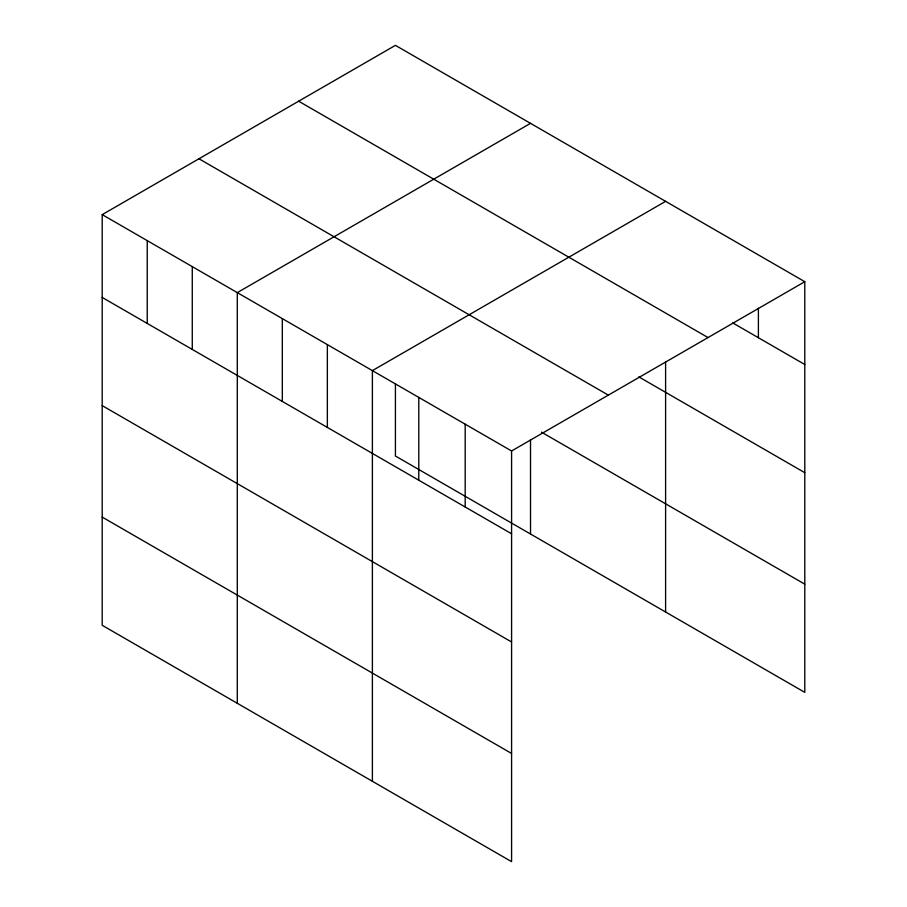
<?xml version="1.0" encoding="UTF-8"?>
<svg xmlns="http://www.w3.org/2000/svg" width="907" height="907" viewBox="0 0 907 907"><rect width="100%" height="100%" fill="white"/><g stroke="black" fill="none" stroke-linecap="round" stroke-linejoin="round"><path stroke-width="1.36" d="M102.208 214.63L511.582 450.983L511.582 861.65L102.208 625.297L102.208 214.63L395.418 45.35L804.792 281.703L804.792 692.37L395.418 456.017L395.418 383.888M530.516 123.341L237.294 292.632L237.294 703.299M665.602 201.343L372.392 370.623L372.392 781.29M511.582 450.983L804.792 281.703M732.754 322.915L804.792 364.501M298.664 101.21L708.038 337.563M638.834 376.881L804.792 472.694M198.962 158.77L608.336 395.123M541.468 432.14L804.792 584.165M102.208 297.439L511.582 533.781M102.208 405.633L511.582 641.986M102.208 517.103L511.582 753.456M758.399 308.244L758.399 337.71M665.602 361.825L665.602 612.01M530.516 439.691L530.516 534.008M465.189 424.204L465.189 507.002M418.785 397.413L418.785 480.211M327.359 344.626L327.359 427.424M282.326 318.629L282.326 401.427M192.273 266.635L192.273 349.433M147.24 240.638L147.24 323.436"/></g></svg>
